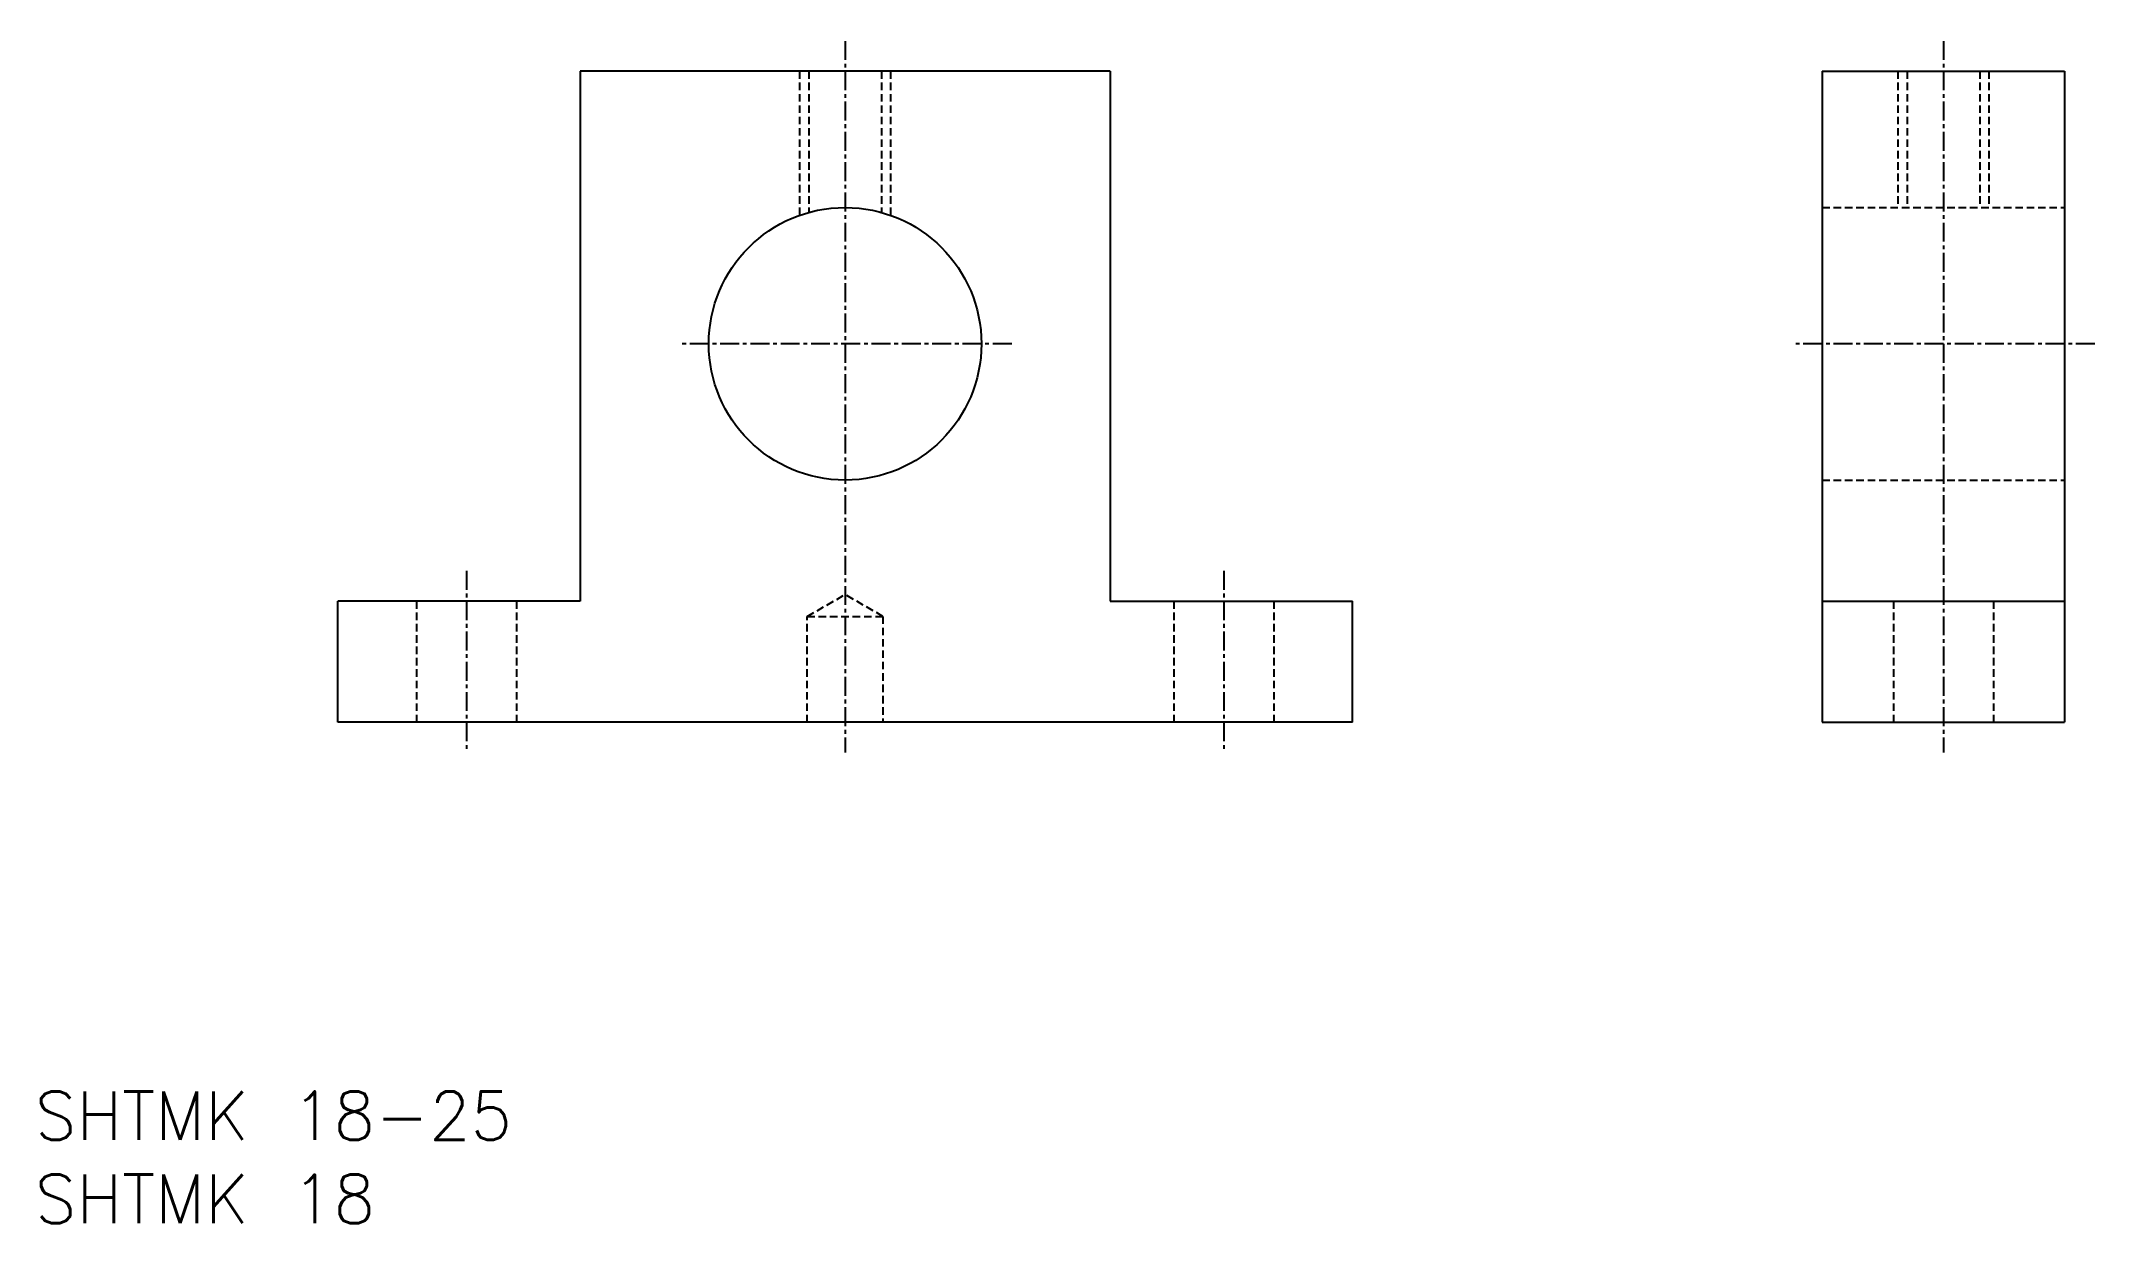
# Model space of a CAD drawing. Extents: x 1532 to 1668, y 45 to 124.
import ezdxf

# ---------------------------------------------------------------- set-up
doc = ezdxf.new("R2010")
doc.units = 0
doc.linetypes.add('CENTER', pattern=[2, 1.25, -0.25, 0.25, -0.25])
doc.linetypes.add('DASHED', pattern=[0.75, 0.5, -0.25])
doc.layers.get('0').update_dxf_attribs({"linetype": 'CONTINUOUS'})
doc.layers.add('CENTER', color=1, linetype='CENTER')
doc.styles.get("Standard").update_dxf_attribs({"font": 'txt.shx', "bigfont": 'bigfont.shx'})

msp = doc.modelspace()

# ---------------------------------------------------------------- linework, layer by layer
at = {"color": 7, "linetype": 'CONTINUOUS'}
for p, q in [((1567.6, 121.56), (1567.6, 86.56)), ((1602.6, 121.56), (1567.6, 121.56)), ((1602.6, 121.56), (1602.6, 86.56)), ((1649.62, 121.56), (1649.62, 78.56)), ((1649.62, 121.56), (1665.62, 121.56)), ((1665.62, 121.56), (1665.62, 78.56)), ((1567.6, 86.56), (1551.6, 86.56)), ((1551.6, 78.56), (1551.6, 86.56)), ((1602.6, 86.56), (1618.6, 86.56)), ((1618.6, 78.56), (1618.6, 86.56)), ((1649.62, 86.56), (1665.62, 86.56)), ((1618.6, 78.56), (1551.6, 78.56)), ((1585.1, 78.56), (1585.1, 78.56)), ((1601.85, 78.56), (1601.85, 78.56)), ((1649.62, 78.56), (1665.62, 78.56))]:
    msp.add_line(p, q, dxfattribs=at)
at = {"color": 3, "linetype": 'DASHED'}
for p, q in [((1582.1, 121.56), (1582.1, 112.04)), ((1582.7, 121.56), (1582.7, 112.23)), ((1587.5, 121.56), (1587.5, 112.23)), ((1588.1, 121.56), (1588.1, 112.04)), ((1654.62, 121.56), (1654.62, 112.56)), ((1655.22, 121.56), (1655.22, 112.56)), ((1660.02, 121.56), (1660.02, 112.56)), ((1660.62, 121.56), (1660.62, 112.56)), ((1649.62, 112.56), (1665.62, 112.56)), ((1649.62, 94.56), (1665.62, 94.56)), ((1582.6, 85.56), (1585.1, 87)), ((1587.6, 85.56), (1585.1, 87)), ((1556.8, 86.56), (1556.8, 78.56)), ((1563.4, 86.56), (1563.4, 78.56)), ((1582.6, 78.56), (1582.6, 85.56)), ((1582.6, 85.56), (1587.6, 85.56)), ((1587.6, 85.56), (1587.6, 78.56)), ((1606.8, 86.56), (1606.8, 78.56)), ((1613.4, 86.56), (1613.4, 78.56)), ((1654.32, 86.56), (1654.32, 78.56)), ((1660.92, 86.56), (1660.92, 78.56))]:
    msp.add_line(p, q, dxfattribs=at)
at = {"color": 7, "linetype": 'CONTINUOUS'}
msp.add_circle((1585.1, 103.56), 9, dxfattribs=at)
at = {"layer": 'CENTER', "color": 1, "linetype": 'CENTER'}
for p, q in [((1585.1, 123.56), (1585.1, 76.56)), ((1657.62, 123.56), (1657.62, 76.56)), ((1596.1, 103.56), (1574.1, 103.56)), ((1667.62, 103.56), (1647.62, 103.56)), ((1560.1, 88.56), (1560.1, 76.56)), ((1610.1, 88.56), (1610.1, 76.56))]:
    msp.add_line(p, q, dxfattribs=at)

# ---------------------------------------------------------------- texts
at = {"color": 7, "linetype": 'CONTINUOUS'}
for s, p in [('SHTMK 18-25', (1531.6, 50.98)), ('SHTMK 18', (1531.6, 45.49))]:
    msp.add_text(s, height=3.2, dxfattribs=at).set_placement(p)

doc.saveas('drawing.dxf')
